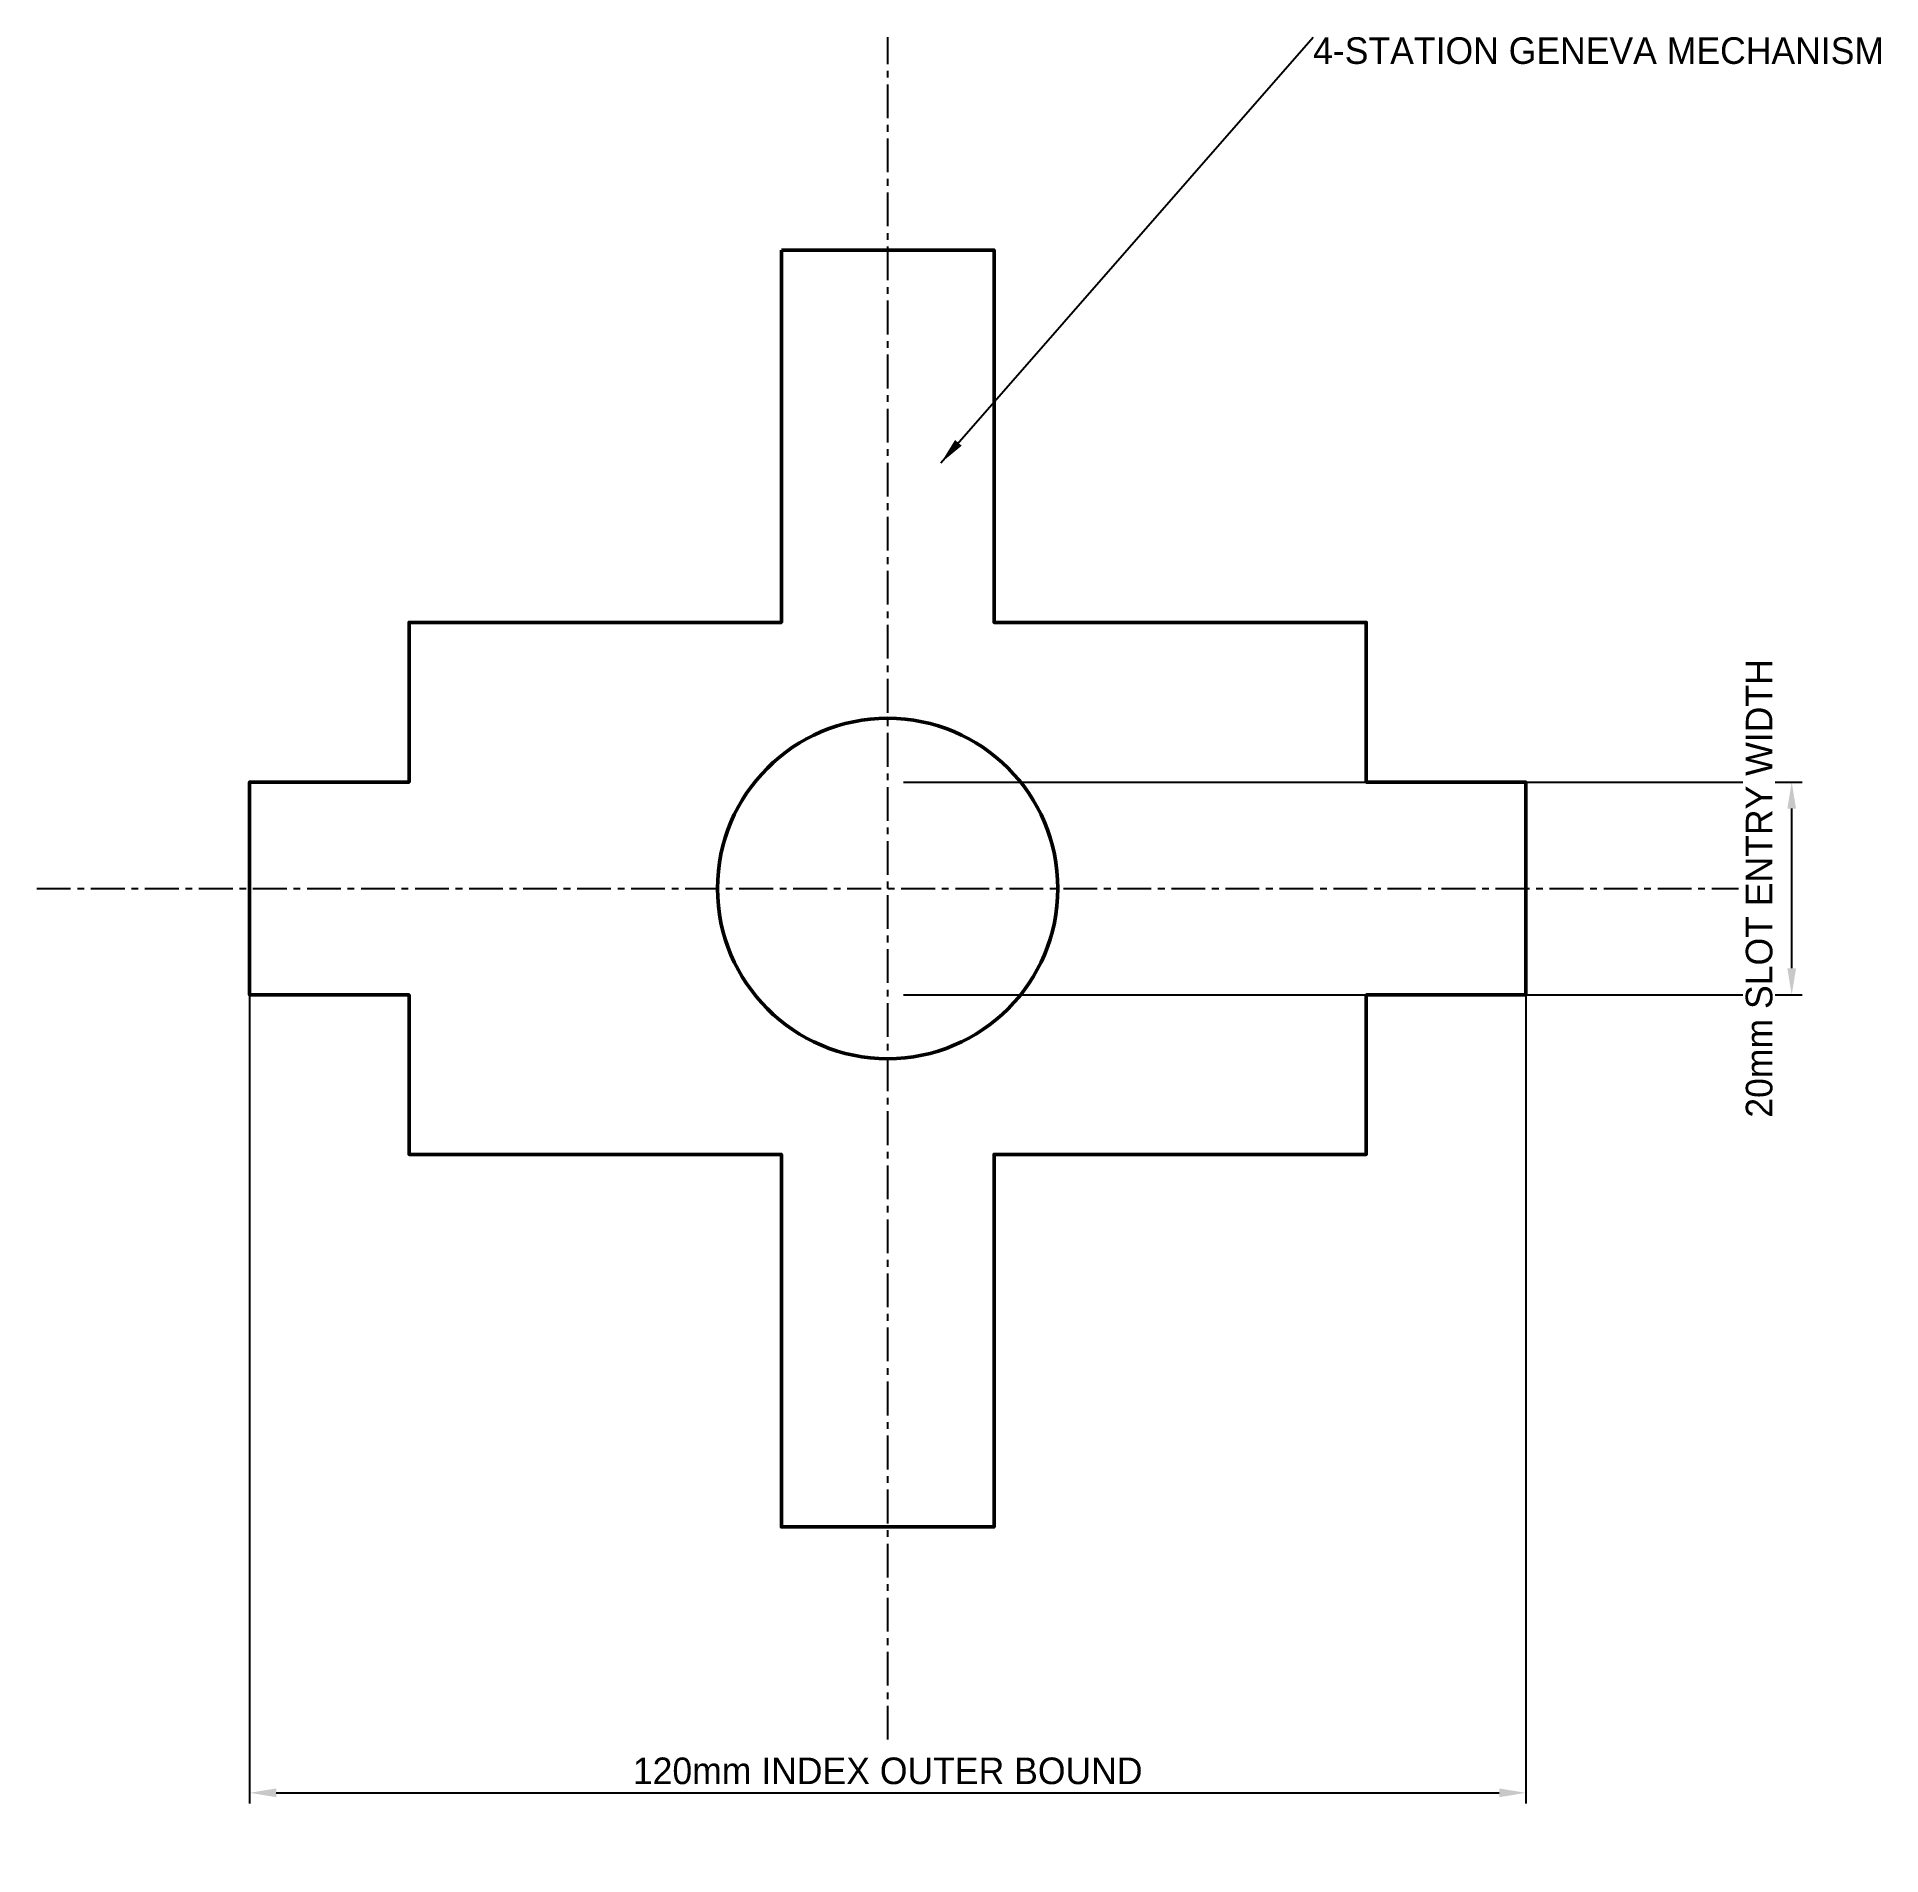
# Model space of a CAD drawing. Header units: metres. Extents: x 70 to 243, y 57 to 228.
import ezdxf

# ---------------------------------------------------------------- set-up
doc = ezdxf.new("R2010")
doc.units = ezdxf.units.M
doc.linetypes.add('CENTER', pattern=[5.08, 3.175, -0.635, 0.635, -0.635])
for name, color, linetype, lineweight in [('CENTERLINES', 7, 'CENTER', 25), ('DIMENSIONS', 7, 'Continuous', 25), ('GEOMETRY', 7, 'Continuous', 50)]:
    doc.layers.add(name, color=color, linetype=linetype, lineweight=lineweight)
doc.dimstyles.new('ENGINEERING_STYLE', dxfattribs={"dimtxt": 2.5, "dimasz": 2.5, "dimexe": 1, "dimexo": 1.5, "dimgap": 0.8, "dimtad": 1, "dimcen": 2.5, "dimazin": 3, "dimtfac": 1, "dimtmove": 0, "dimatfit": 3, "dimtfill": 1})

msp = doc.modelspace()

# ---------------------------------------------------------------- linework, layer by layer
at = {"layer": 'CENTERLINES'}
for p, q in [((150, 68), (150, 228)), ((70, 148), (230, 148))]:
    msp.add_line(p, q, dxfattribs=at)
at = {"layer": 'GEOMETRY'}
msp.add_lwpolyline([(140, 208), (160, 208), (160, 173), (195, 173), (195, 158), (210, 158), (210, 138), (195, 138), (195, 123), (160, 123), (160, 88), (140, 88), (140, 123), (105, 123), (105, 138), (90, 138), (90, 158), (105, 158), (105, 173), (140, 173)], close=True, dxfattribs=at)
msp.add_circle((150, 148), 16, dxfattribs=at)

# ---------------------------------------------------------------- texts
at = {"layer": 'DIMENSIONS', "insert": (190, 228), "char_height": 2.5, "attachment_point": 1}
msp.add_mtext('4-STATION GENEVA MECHANISM', dxfattribs=at)

# ---------------------------------------------------------------- leaders
at = {"layer": 'DIMENSIONS'}
msp.add_leader([(155, 188), (190, 228)], dimstyle='ENGINEERING_STYLE', dxfattribs=at)

# ---------------------------------------------------------------- next in the draw order: dimensions: what is measured, and where the dimension line sits
msp.add_linear_dim(base=(90, 63), p1=(90, 148), p2=(210, 148), text='120mm INDEX OUTER BOUND', dimstyle='ENGINEERING_STYLE', dxfattribs=at).render()

# ---------------------------------------------------------------- next in the draw order: dimensions: what is measured, and where the dimension line sits
msp.add_linear_dim(base=(235, 138), p1=(150, 138), p2=(150, 158), angle=90, text='20mm SLOT ENTRY WIDTH', dimstyle='ENGINEERING_STYLE', dxfattribs=at).render()

doc.saveas('drawing.dxf')
